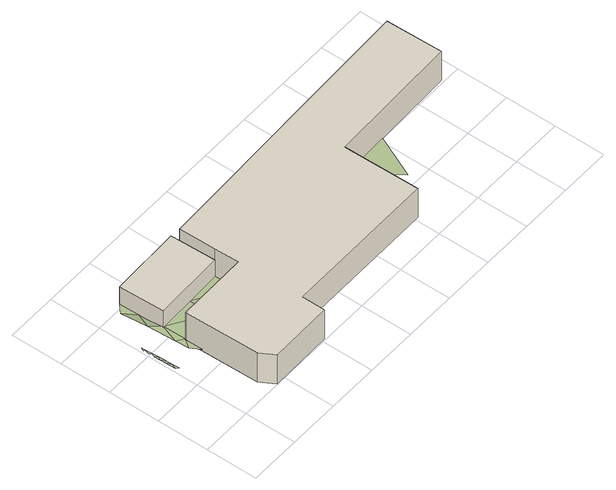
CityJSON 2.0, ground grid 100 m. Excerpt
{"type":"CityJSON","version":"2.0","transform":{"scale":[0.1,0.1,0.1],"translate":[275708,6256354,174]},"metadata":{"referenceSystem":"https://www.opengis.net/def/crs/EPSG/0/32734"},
"CityObjects":{
"building1":{"type":"Building","attributes":{"address":"Woodstock Cape Town","building":"yes","building:levels":1,"building_height":4.1,"roof_height":8.62,"ground_height":4.52,"plus_code":"4FRW3CFV+JR9"},"geometry":[{"type":"Solid","lod":"1","boundaries":[[[[0,1,2,3]],[[1,4,5,2]],[[4,6,7,5]],[[6,8,9,7]],[[8,0,3,9]],[[3,2,5,7,9]],[[8,6,4,1,0]]]]}]},
"building2":{"type":"Building","attributes":{"address":"Woodstock Cape Town","building":"industrial","building:levels":2,"building_height":6.9,"roof_height":11.29,"ground_height":4.39,"plus_code":"4FRW3CFV+HW7"},"geometry":[{"type":"Solid","lod":"1","boundaries":[[[[10,11,12,13]],[[11,14,15,12]],[[14,16,17,15]],[[16,18,19,17]],[[18,20,21,19]],[[20,22,23,21]],[[22,24,25,23]],[[24,26,27,25]],[[26,28,29,27]],[[28,30,31,29]],[[30,32,33,31]],[[32,10,13,33]],[[13,12,15,17,19,21,23,25,27,29,31,33]],[[32,30,28,26,24,22,20,18,16,14,11,10]]]]}]},
"terrain1":{"type":"TINRelief","geometry":[{"type":"CompositeSurface","lod":"1","boundaries":[[[34,35,36]],[[36,37,34]],[[37,36,38]],[[37,38,39]],[[38,40,39]],[[40,41,39]],[[42,41,40]],[[43,42,44]],[[45,46,44]],[[47,48,49]],[[49,50,47]],[[51,50,49]],[[50,51,52]],[[52,51,53]],[[52,53,54]],[[54,53,4]],[[49,55,51]],[[51,55,56]],[[55,57,56]],[[56,57,58]],[[59,60,61]]]}]}
},
"vertices":[
[1992,2949,21],[1986,3119,21],[1986,3119,431],[1992,2949,431],[598,3077,21],[598,3077,431],[625,2189,21],[625,2189,431],[2013,2231,21],[2013,2231,431],
[2013,2231,8],[2023,1764,8],[2023,1764,698],[2013,2231,698],[634,1742,8],[634,1742,698],[657,285,8],[657,285,698],[825,5,8],[825,5,698],[2066,24,8],[2066,24,698],[2067,481,8],[2067,481,698],[5069,494,8],[5069,494,698],[5045,1975,8],[5045,1975,698],[7648,2053,8],[7648,2053,698],[7621,3151,8],[7621,3151,698],[1992,2949,8],[1992,2949,698],
[31,1471,64],[77,1431,64],[71,1566,64],[23,1671,64],[64,1701,64],[18,1781,64],[58,1837,64],[14,1892,64],[51,1972,64],[9,2003,64],[45,2107,64],[42,2175,64],[5,2113,64],[511,1576,64],[640,1342,64],[634,1742,64],[498,1847,64],[625,2189,64],[472,2388,64],[610,2677,21],[446,2930,21],[1328,1753,64],[1319,2210,64],[2023,1764,64],[2013,2231,64],[5045,1975,45],[5675,1174,45],[6049,2005,45]
]}
